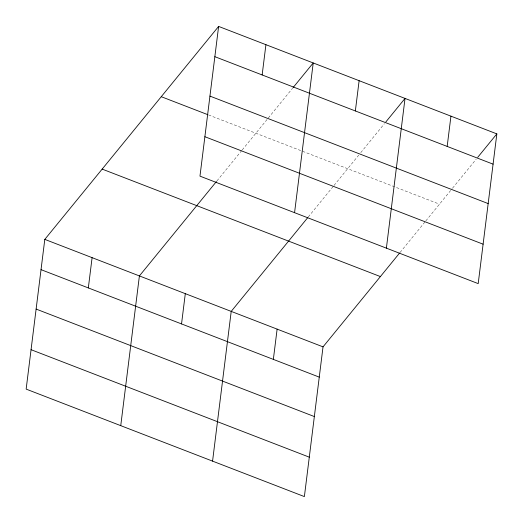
<?xml version="1.0" encoding="UTF-8"?>
<svg xmlns="http://www.w3.org/2000/svg" width="523" height="523" viewBox="0 0 523 523"><rect width="100%" height="100%" fill="white"/><g stroke="black" fill="none" stroke-linecap="round" stroke-linejoin="round"><path stroke-width="0.39" stroke-dasharray="2.62 1.96" d="M216.96 180.893L241.711 150.565M242.221 149.944L292.586 88.23M308.276 216.973L333.53 186.031M334.034 185.41L358.745 155.141M360.752 152.67L384.405 123.696M400.088 252.439L425.349 221.497M425.853 220.876L452.068 188.757M452.572 188.136L476.218 159.162M208.559 114.968L439.49 204.166"/><path stroke-width="0.78" d="M218.621 26.412L199.969 176.14L478.199 283.616L496.85 133.888L218.621 26.412L44.801 239.384L26.15 389.112L304.379 496.589L323.031 346.86L399.585 253.06M88.328 287.925L92.1 257.656M120.748 425.65L139.399 275.928L216.457 181.507M181.533 323.927L185.305 293.658M212.567 461.123L231.212 311.394L307.772 217.594M262.147 74.952L265.919 44.684M273.352 359.393L277.125 329.124M294.567 212.684L313.218 62.956L293.089 87.616M355.352 110.954L359.124 80.686M386.386 248.15L405.031 98.422L385.915 121.846M447.172 146.42L450.944 116.152M477.728 157.312L496.85 133.888M214.848 56.68L493.078 164.15M209.939 96.101L488.168 203.578M161.261 96.696L207.808 114.674M204.879 136.719L483.108 244.189M102.162 169.106L380.391 276.575M44.801 239.384L323.031 346.86M41.029 269.652L319.259 377.122M36.12 309.073L314.349 416.55M31.06 349.691L309.289 457.161"/></g></svg>
